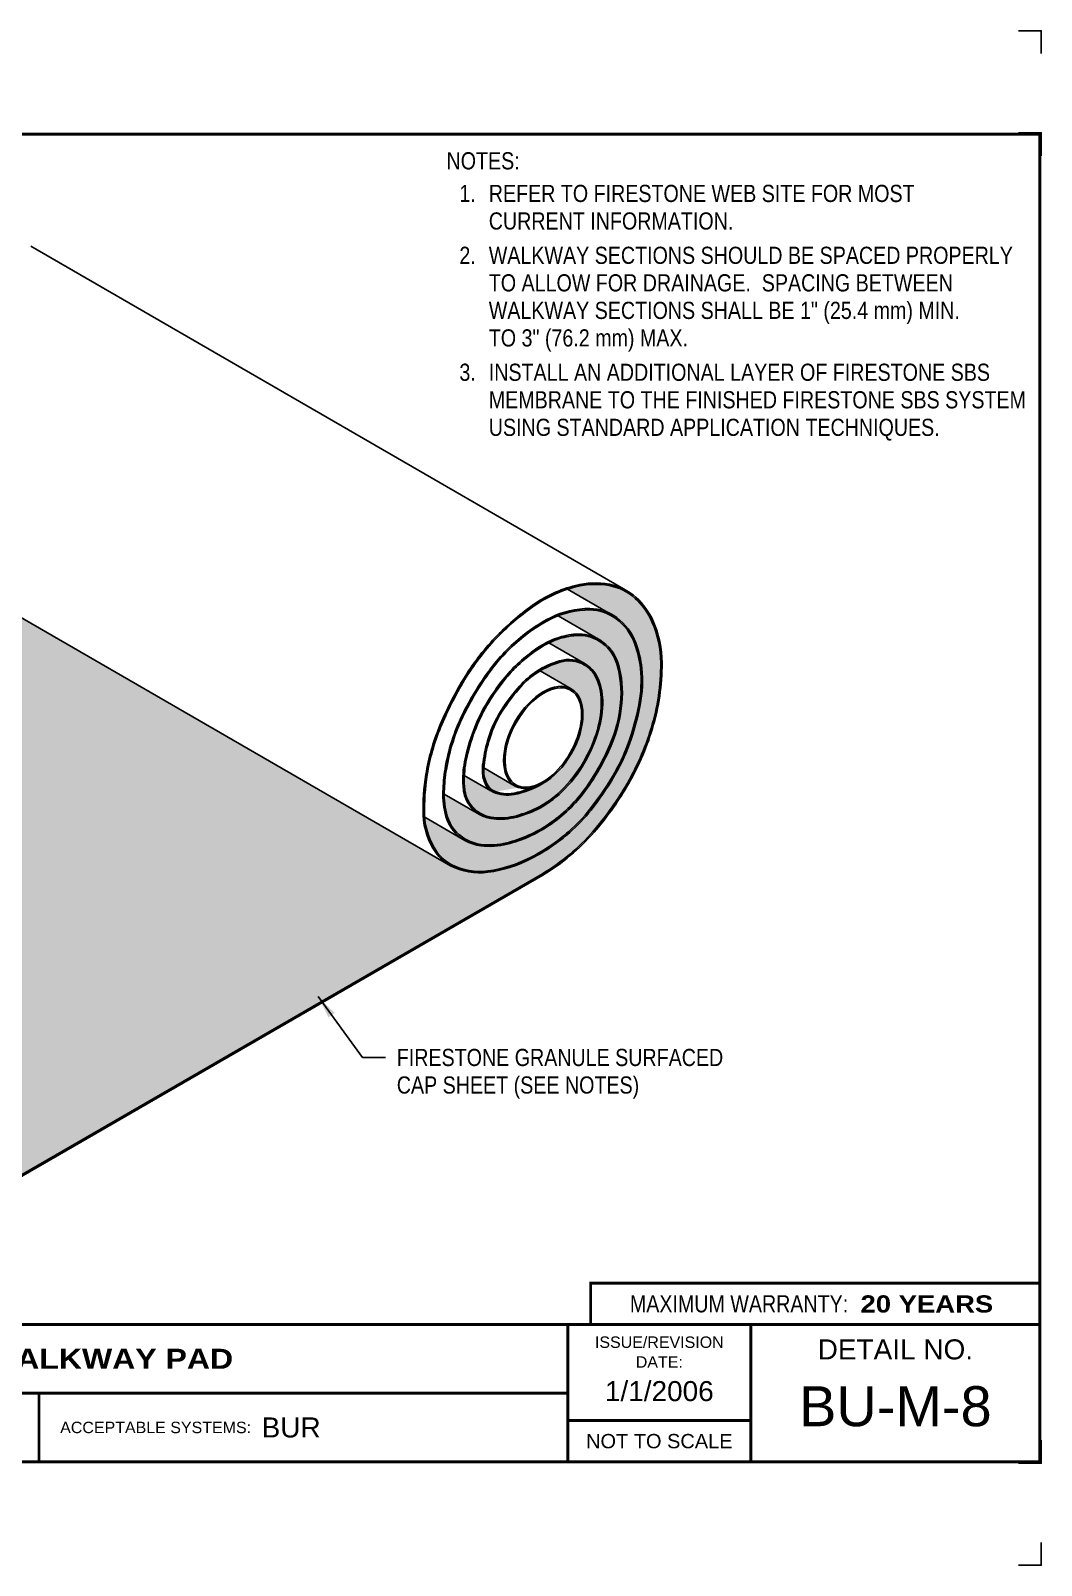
# Model space of a CAD drawing. Header units: inches. Extents: x -512 to -492, y -151 to -134.3.
# Drawn here: x -503.01 to -491.97, y -151.04 to -134.28 of the extents above; entities that cross this region are included whole.
import ezdxf
from ezdxf.enums import TextEntityAlignment as Align

# ---------------------------------------------------------------- set-up
doc = ezdxf.new("R2010")
doc.units = ezdxf.units.IN
doc.header["$MEASUREMENT"] = 0
doc.layers.get('0').update_dxf_attribs({"linetype": 'CONTINUOUS'})
doc.layers.get('DEFPOINTS').update_dxf_attribs({"linetype": 'CONTINUOUS'})
for name, color, linetype in [('FSBP-ANNO-LABEL', 7, 'CONTINUOUS'), ('FSBP-ANNO-NOTE', 7, 'CONTINUOUS'), ('FSBP-MEMBRANE', 7, 'CONTINUOUS'), ('FSBP-TTLB', 7, 'CONTINUOUS'), ('FSBP-TTLB-BORDER', 7, 'CONTINUOUS'), ('FSBP-TTLB-TEXT', 7, 'CONTINUOUS')]:
    doc.layers.add(name, color=color, linetype=linetype)
doc.styles.add('ARIAL', font='ARIAL.TTF')
doc.styles.add('ARIAL_BOLD', font='ariblk.TTF')
doc.styles.add('ARIAL_NAR', font='ARIALN.TTF')
doc.styles.add('FSBP_ARIAL_NAR', font='ARIALN.TTF')
doc.dimstyles.new('FSBP-LEADER', dxfattribs={"dimtxt": 0.1875, "dimasz": 0.25, "dimexe": 0.0625, "dimexo": 0.125, "dimgap": 0.125, "dimtad": 0, "dimtih": 1, "dimtoh": 1, "dimdec": 4, "dimzin": 0, "dimdsep": 46, "dimlunit": 4, "dimtxsty": 'ARIAL_NAR', "dimcen": 0.09375, "dimclrd": 256, "dimclre": 256, "dimclrt": 256, "dimadec": 0, "dimazin": 0, "dimtfac": 1, "dimtdec": 4, "dimtofl": 0, "dimtmove": 0, "dimatfit": 3, "dimfxl": 0, "dimtolj": 1, "dimtzin": 0, "dimlwd": -1, "dimlwe": -1, "dimarcsym": 0})

# ---------------------------------------------------------------- blocks, each defined once
blk = doc.blocks.new('TTLB-ASPHALT_1')
blk.add_line((16.84110496735593, 0), (20, 0))
at = {"layer": 'DEFPOINTS', "linetype": 'Continuous', "ltscale": 1.75}
for points in [[(20.01562500000003, 13.88083333333333), (20.01562500000003, 14.13083333333333), (19.76562500000003, 14.13083333333333)], [(20.01562500000003, -2.380833333333342), (20.01562500000003, -2.630833333333342), (19.76562500000003, -2.630833333333342)]]:
    blk.add_lwpolyline(points, dxfattribs=at)
at = {"layer": 'DEFPOINTS', "color": 1}
for points in [[(20.015625, 12.765625), (20.015625, 13.015625), (19.765625, 13.015625)], [(20.015625, -1.265625), (20.015625, -1.515625), (19.765625, -1.515625)]]:
    blk.add_lwpolyline(points, dxfattribs=at)
at = {"layer": 'FSBP-TTLB', "const_width": 0.03125}
blk.add_lwpolyline([(15.09028770518938, 0), (20, 0), (20, 0.4512598240669945), (15.09028770518938, 0.4512598240669945)], close=True, dxfattribs=at)
for points in [[(0, 0), (0, -1.5), (20, -1.5), (20, 0), (0, 0)], [(14.84028770518938, 0), (14.84028770518938, -1.5)], [(16.84110496735593, 0), (16.84110496735593, -1.5)], [(20, 0), (20, -1.5)], [(4.825208527206769, -0.75), (14.84028770518938, -0.75)], [(14.84028770518938, -1.048740175933006), (16.84110496735593, -1.048740175933006)]]:
    blk.add_lwpolyline(points, dxfattribs=at)
at = {"layer": 'FSBP-TTLB-BORDER', "const_width": 0.03125}
blk.add_lwpolyline([(20, 0), (20, 13), (0, 13), (0, 0)], dxfattribs=at)
at = {"layer": 'FSBP-TTLB-TEXT', "const_width": 0.03125}
blk.add_lwpolyline([(9.061522829276782, -0.75), (9.061522829276782, -1.5)], dxfattribs=at)
at = {"layer": 'FSBP-TTLB-TEXT', "style": 'ARIAL_NAR'}
blk.add_text('MAXIMUM WARRANTY:', height=0.1875, dxfattribs=at).set_placement((17.90516569312837, 0.2256299120335257), align=Align.MIDDLE_RIGHT)
at = {"layer": 'FSBP-TTLB-TEXT'}
for s, height, style, p in [('20 YEARS', 0.1875, 'ARIAL_BOLD', (18.03987100774941, 0.2240244307510579)), ('ACCEPTABLE SYSTEMS:', 0.125, 'ARIAL', (9.292812815915624, -1.125))]:
    blk.add_text(s, height=height, dxfattribs=dict(at, style=style)).set_placement(p, align=Align.MIDDLE_LEFT)
at = {"layer": 'FSBP-TTLB-TEXT', "style": 'ARIAL'}
for s, height, p in [('ISSUE/REVISION', 0.125, (15.84069633627263, -0.1938496373466023)), ('DETAIL NO.', 0.21875, (18.42055248367797, -0.2724398367368792)), ('DATE:', 0.125, (15.84069633627263, -0.409973105348854)), ('NOT TO SCALE', 0.15625, (15.84069633627263, -1.274370087966503))]:
    blk.add_text(s, height=height, dxfattribs=at).set_placement(p, align=Align.MIDDLE_CENTER)
at = {"layer": 'FSBP-TTLB-TEXT'}
for tag, height, style, p in [('DETAIL_DESCP_LINE_1', 0.21875, 'ARIAL_BOLD', (9.832748116198076, -0.375)), ('ISSUE_REV_DATE', 0.21875, 'ARIAL', (15.84069633627263, -0.7282559425942452)), ('DETAIL_NUMBER', 0.4375, 'ARIAL', (18.42055248367797, -0.8931630692489421))]:
    blk.add_attdef(tag, text='', height=height, dxfattribs=dict(at, style=style)).set_placement(p, align=Align.MIDDLE_CENTER)
at = {"layer": 'FSBP-TTLB-TEXT', "style": 'ARIAL'}
blk.add_attdef('ACCPT_SYSTEMS', text='', height=0.21875, dxfattribs=at).set_placement((11.49438170418193, -1.125), align=Align.MIDDLE_LEFT)

msp = doc.modelspace()

# ---------------------------------------------------------------- hatches: boundary and pattern name
at = {"layer": 'FSBP-MEMBRANE'}
h = msp.add_hatch(dxfattribs=at)
h.set_pattern_fill('ANSI36', color=9, scale=0.75, angle=90, style=0)
h.set_pattern_definition([(135, (-963.9320730736733, -208.4739125578733), (-0.1823009670246568, 0.04971844555217914), [0.234375, -0.046875, 0, -0.046875])])
h.paths.add_polyline_path([(-504.3397227784434, -139.9848734721657), (-510.084930642369, -143.3018707789535), (-503.5897401139858, -147.0518707789535), (-497.4203749112179, -143.4899861184064, 0.079447772117383), (-496.8650874401602, -143.0242721718244, 0.04448514872258303), (-496.5132085924175, -142.5369998245782, 0.06033464363137666), (-496.23156779103, -141.8994843168136, 0.07507870281120937), (-496.1269683818003, -141.1861492785727, 0.1027221235364892), (-496.2220279452044, -140.7379732067297, 0.105237977069952), (-496.406502137611, -140.4814415497284, 0.1412534536673652), (-496.6906975858076, -140.3416953881298, 0.1063292229874029), (-497.0528185515566, -140.3545584138059, 0.01699998091462924), (-497.1443977151225, -140.3810278448051), (-496.7030713327658, -140.6358277504593, -0.05481319800559206), (-496.6063126763686, -140.6916913867766, -0.1460162459944767), (-496.3985941580078, -140.9662415383454, -0.06381306360560414), (-496.3333000386355, -141.2447778036678, -0.07367260649518038), (-496.3510548656021, -141.6455575189828, -0.03877530348647401), (-496.4682770873333, -142.0709932905559, -0.04857251312367162), (-496.6415726675351, -142.4358305952035, -0.03163124008543527), (-496.8883228894924, -142.7936150878585, -0.04694149035584903), (-497.1216795254883, -143.0387394517861, -0.05874153562982033), (-497.5350371124593, -143.3208200210689, -0.08734399692871168), (-498.0148386114006, -143.4730499271697, -0.1551375040263595), (-498.422399734454, -143.4010584744427, -0.02046199349411809), (-498.4550943335987, -143.3821832502201)])
h.paths.add_polyline_path([(-497.1315163936847, -143.0274368593692, 0.04694149035581895), (-496.9000953791681, -142.7843457266022, 0.03163124008557956), (-496.6544204062799, -142.42812033059, 0.04857251312349548), (-496.4823709404583, -142.0659064570259, 0.0387753034867753), (-496.3657651279849, -141.6427078256858, 0.07367260649582247), (-496.3482046671091, -141.2463155361932, 0.06381306360483406), (-496.4126294238733, -140.9714878592796, 0.146016245993684), (-496.6151779486138, -140.7037711019749, 0.1560604719501354), (-496.9018370440195, -140.6076630386248, 0.09866011343700236), (-497.2484864808316, -140.6717513362021), (-496.8080642249412, -140.9260292441974, -0.009747224477529914), (-496.7931186244115, -140.9346580906868, -0.186633368681283), (-496.5923476466994, -141.1940534749165, -0.09695275277100626), (-496.5506794601737, -141.6251367878966, -0.07683142144021558), (-496.6690464454621, -142.0881141969968, -0.05756778954732556), (-496.9516654346211, -142.5832408494171, -0.08600452644215302), (-497.3429451127208, -142.9592716767282, -0.08651207967939532), (-497.8051190324747, -143.1664126855105, -0.09452994856917198), (-498.0910781408888, -143.1836632381687, -0.0955126226493977), (-498.265841038126, -143.1260016582191, -0.007228229846054335), (-498.2768145336121, -143.1196661076465), (-498.7059978014715, -142.8718770324161, 0.1381276478119873), (-498.573591415035, -143.248911916086, 0.1195387657583434), (-498.4154452613497, -143.3877864031988, 0.1551375040260084), (-498.0168253565568, -143.4581984822923, 0.08734399692874617), (-497.5419759101035, -143.3075397477841, 0.05874153562978322)], flags=17)
h.paths.add_polyline_path([(-497.3513304846161, -142.9468540235914, 0.0860045264423002), (-496.9637401277972, -142.5743687382836, 0.05756778954755352), (-496.6828259121002, -142.0822287173706, 0.07683142144053655), (-496.5655928528964, -141.6236865159379, 0.09695275277086957), (-496.6067071778484, -141.1983332455227, 0.1866338736649878), (-496.800862749376, -140.9474854481914, 0.1536200660800048), (-497.0503588441946, -140.8868964666239, 0.06928788504152242), (-497.2581109915416, -140.9300876708859, 0.02692176588701695), (-497.3479719106005, -140.9677801182094), (-496.9521322920814, -141.1963182285174, -0.0006739286105924729), (-496.951297888781, -141.1967999714876, -0.1520796440319661), (-496.8215720849777, -141.3377362020514, -0.1064145251896854), (-496.7609116827545, -141.5966632581345, -0.07668586156226596), (-496.8050231656039, -141.9214824231863, -0.05948393863314348), (-496.9583369638221, -142.2772617725136, -0.06884584182948845), (-497.2065763455018, -142.5950231888199, -0.07767331413359754), (-497.4787101655781, -142.7872984092639, -0.05938313345282195), (-497.7327508659542, -142.8775748761621, -0.09583353791736683), (-497.9828737898891, -142.8855147816157, -0.09265739732695699), (-498.1065944209211, -142.8411734585316), (-498.4926171843072, -142.6183031121772, 0.0697117844556813), (-498.4594556587948, -142.8587661107798, 0.1989161766704102), (-498.2585375307557, -143.1129184112463, 0.0955126226492593), (-498.0891617760726, -143.1688025478364, 0.0945299485686845), (-497.8088079484232, -143.1518901351012, 0.08651207967884812)], flags=16)
edge = h.paths.add_edge_path(flags=16)
edge.add_arc((-498.2308749841107, -141.5389830353014), 1.456209142121591, 314.1258569336636, 329.8793038763693)
edge.add_arc((-498.3716641240306, -141.4573024671898), 1.618976759068109, 329.8793038762081, 343.4959734011095)
edge.add_arc((-497.8356679724637, -141.6161127349236), 1.059948516818879, 343.4959734010904, 361.0367478843903)
edge.add_arc((-497.392651682936, -141.6080956289782), 0.6168596918924846, 1.036747884409041, 25.33372249941471)
edge.add_arc((-497.1127582196129, -141.4755889930978), 0.3071850895058739, 25.33372249926552, 59.92277348355457)
edge.add_arc((-497.1304219830367, -141.5060885176468), 0.3424303662958396, 59.9227734837377, 106.4901295453531)
edge.add_arc((-496.960208260472, -142.0810841439522), 0.9420908382461841, 106.4901295453368, 121.0077590836087)
edge.add_line((-497.4455302646392, -141.2736203987732), (-497.1039298956359, -141.4708434637726))
edge.add_ellipse((-497.4101161134838, -142.0011735496624), major_axis=(-0.3061862178478974, -0.5303300858898988), ratio=0.577350269189607, start_angle=44.529957248909, end_angle=180.0000000000037, ccw=False)
edge.add_arc((-497.9366332044339, -141.6109196402268), 1.03424854697839, 281.5993411627606, 300.3743180808917, ccw=False)
edge.add_arc((-497.8021473316952, -142.2671740174736), 0.3643559207988551, 244.8923480411868, 281.6326048143053, ccw=False)
edge.add_arc((-497.8822926963362, -142.438206584986), 0.1754765449439922, 235.10765195893708, 244.8923480411934, ccw=False)
edge.add_line((-497.9826716560758, -142.5821374095758), (-498.2732383358378, -142.4143786587977))
edge.add_arc((-496.9904901321387, -142.490446943434), 1.285001687944795, 176.6062758997644, 177.2872130313785)
edge.add_arc((-497.4906057445702, -142.4667502273011), 0.7843249857175036, 177.2872130310208, 188.7376480320848)
edge.add_arc((-497.9344346666298, -142.5349640868581), 0.3352846281856401, 188.7376480320601, 220.9568142475552)
edge.add_arc((-497.92060986115, -142.5229646016929), 0.3535907170847919, 220.9568200591585, 239.694857174542)
edge.add_arc((-497.9261234044402, -142.5323979563128), 0.3426642657397028, 239.6948571751996, 260.8699078073792)
edge.add_arc((-497.8783348532322, -142.2350441788257), 0.6438336775537278, 260.8699078073691, 282.7664670706701)
edge.add_arc((-497.9844496682341, -141.7667095263931), 1.124039571553396, 282.7664670706237, 296.3601150699457)
edge.add_arc((-497.9577682779992, -141.8205529183201), 1.063947912905424, 296.3601150699988, 314.1258569336126)
edge = h.paths.add_edge_path(flags=0)
edge.add_line((-497.7163023313315, -142.5315036355522), (-498.0596587205327, -142.3332667318192))
edge.add_arc((-497.4783230214958, -142.3567700155642), 0.5818106215269336, 177.6848042193707, 183.9040735916826)
edge.add_arc((-497.7792230729361, -142.377304815923), 0.2802106895267211, 183.9040735917464, 210.5779873187294)
edge.add_arc((-497.882292696336, -142.4382065849857), 0.1604928013780026, 210.5779873187741, 244.8923480411513)
edge.add_arc((-497.8021473316953, -142.2671740174736), 0.3493721772324666, 244.8923480411782, 281.6326048141859)
edge.add_arc((-497.9387069061477, -141.603824327459), 1.026632340402538, 281.6326048141899, 291.9604367571371)
edge.add_ellipse((-497.4101161134838, -142.0011735496624), major_axis=(-0.3061862178478974, -0.5303300858898988), ratio=0.577350269189607, start_angle=2.5011104298755527e-12, end_angle=25.482830390688378, ccw=False)
h = msp.add_hatch(dxfattribs=at)
h.set_pattern_fill('ANSI36', color=9, scale=0.75, style=0)
h.set_pattern_definition([(45, (-963.9320730736733, -208.4739125578733), (0.04971844555217913, 0.1823009670246568), [0.234375, -0.046875, 0, -0.046875])])
h.paths.add_polyline_path([(-504.3397227784433, -139.9848734721657), (-510.084930642369, -143.3018707789535), (-503.5897401139858, -147.0518707789536), (-497.420374911218, -143.4899861184064, 0.07944777211740058), (-496.86508744016, -143.0242721718244, 0.04448514872273055), (-496.513208592416, -142.5369998245768, 0.0603346436321296), (-496.2315677910269, -141.8994843168034, 0.07507870281010517), (-496.1269683818003, -141.1861492785727, 0.1027221235365419), (-496.2220279452045, -140.7379732067295, 0.1052379770698587), (-496.406502137611, -140.4814415497284, 0.1412534536673652), (-496.6906975858076, -140.3416953881298, 0.1063292229874029), (-497.0528185515566, -140.3545584138059, 0.01699998091462924), (-497.1443977151225, -140.3810278448051), (-496.7030713327658, -140.6358277504593, -0.05481319800559206), (-496.6063126763686, -140.6916913867766, -0.1460162459944767), (-496.3985941580078, -140.9662415383454, -0.06381306360560414), (-496.3333000386355, -141.2447778036678, -0.07367260649518038), (-496.3510548656021, -141.6455575189828, -0.03877530348647401), (-496.4682770873333, -142.0709932905559, -0.04857251312367162), (-496.6415726675351, -142.4358305952035, -0.03163124008543527), (-496.8883228894924, -142.7936150878585, -0.04694149035584903), (-497.1216795254883, -143.0387394517861, -0.05874153562982033), (-497.5350371124593, -143.3208200210689, -0.08734399692871168), (-498.0148386114006, -143.4730499271697, -0.1551375040263595), (-498.422399734454, -143.4010584744427, -0.02046199349411809), (-498.4550943335987, -143.3821832502201)])
h.paths.add_polyline_path([(-497.1315163936849, -143.0274368593698, 0.04694149035539779), (-496.9000953791703, -142.7843457266051, 0.03163124008587228), (-496.6544204062797, -142.4281203305897, 0.04857251312335786), (-496.4823709404586, -142.0659064570266, 0.03877530348682786), (-496.365765127985, -141.6427078256859, 0.07367260649558889), (-496.3482046671091, -141.2463155361946, 0.06381306360499547), (-496.4126294238732, -140.9714878592802, 0.1460162459936265), (-496.6151779486133, -140.7037711019754, 0.1560604719505692), (-496.9018370440196, -140.6076630386248, 0.09866011343697048), (-497.2484864808316, -140.6717513362021), (-496.8080642249412, -140.9260292441974, -0.009747224477529914), (-496.7931186244115, -140.9346580906868, -0.186633368681283), (-496.5923476466994, -141.1940534749165, -0.09695275277100626), (-496.5506794601737, -141.6251367878966, -0.07683142144021558), (-496.6690464454621, -142.0881141969968, -0.05756778954732556), (-496.9516654346211, -142.5832408494171, -0.08600452644215302), (-497.3429451127208, -142.9592716767282, -0.08651207967939532), (-497.8051190324747, -143.1664126855105, -0.09452994856917198), (-498.0910781408888, -143.1836632381687, -0.0955126226493977), (-498.265841038126, -143.1260016582191, -0.007228229846054335), (-498.2768145336121, -143.1196661076465), (-498.7059978014715, -142.8718770324161, 0.1381276478119873), (-498.573591415035, -143.248911916086, 0.1195387657583434), (-498.4154452613497, -143.3877864031988, 0.1551375040260084), (-498.0168253565568, -143.4581984822923, 0.08734399692874617), (-497.5419759101035, -143.3075397477841, 0.05874153562971891)], flags=17)
edge = h.paths.add_edge_path(flags=16)
edge.add_arc((-497.3926516829359, -141.6080956289784), 0.6168596918924846, 1.036747884456647, 25.33372249943115)
edge.add_arc((-497.1127582196127, -141.4755889930985), 0.3071850895058739, 25.3337224994008, 59.92277348370453)
edge.add_arc((-497.1304219830373, -141.506088517647), 0.3424303662958397, 59.92277348371646, 106.4901295454126)
edge.add_arc((-496.960208260472, -142.0810841439522), 0.9420908382461842, 106.4901295453945, 121.0077590836087)
edge.add_line((-497.4455302646392, -141.2736203987732), (-497.1039298956359, -141.4708434637726))
edge.add_ellipse((-497.4101161134838, -142.0011735496624), major_axis=(-0.3061862178478974, -0.5303300858898988), ratio=0.577350269189607, start_angle=44.529957248909, end_angle=180.0000000000037, ccw=False)
edge.add_arc((-497.9366332044339, -141.6109196402268), 1.03424854697839, 281.5993411627606, 300.3743180808917, ccw=False)
edge.add_arc((-497.8021473316952, -142.2671740174736), 0.3643559207988551, 244.8923480411868, 281.6326048143053, ccw=False)
edge.add_arc((-497.8822926963362, -142.438206584986), 0.1754765449439922, 235.10765195893708, 244.8923480411934, ccw=False)
edge.add_line((-497.9826716560758, -142.5821374095758), (-498.2732383358378, -142.4143786587977))
edge.add_arc((-496.9904901321387, -142.490446943434), 1.285001687944795, 176.6062758997644, 177.2872130313785)
edge.add_arc((-497.4906057445702, -142.4667502273011), 0.7843249857175036, 177.2872130310208, 188.7376480320848)
edge.add_arc((-497.9344346666298, -142.5349640868581), 0.3352846281856401, 188.7376480320601, 220.9568142475552)
edge.add_arc((-497.92060986115, -142.5229646016929), 0.3535907170847919, 220.9568200591585, 239.694857174542)
edge.add_arc((-497.9261234044402, -142.5323979563128), 0.3426642657397028, 239.6948571751996, 260.8699078073792)
edge.add_arc((-497.8783348532322, -142.2350441788257), 0.6438336775537278, 260.8699078073691, 282.7664670706701)
edge.add_arc((-497.9844496682341, -141.7667095263931), 1.124039571553396, 282.7664670706237, 296.3601150699457)
edge.add_arc((-497.957768277999, -141.82055291832), 1.063947912905424, 296.3601150699888, 314.1258569335282)
edge.add_arc((-498.2308749841102, -141.5389830353011), 1.456209142121591, 314.1258569335873, 329.8793038762745)
edge.add_arc((-498.3716641240312, -141.4573024671912), 1.618976759068109, 329.8793038761923, 343.495973401216)
edge.add_arc((-497.8356679724637, -141.6161127349231), 1.059948516818879, 343.4959734011449, 361.036747884381)
h.paths.add_polyline_path([(-496.5655928528965, -141.6236865159386, 0.0969527527709737), (-496.6067071778484, -141.1983332455229, 0.1866333686809346), (-496.8008620145856, -140.9474858917409, 0.1536205796200707), (-497.0503588441972, -140.886896466624, 0.06928788504055998), (-497.2581109915413, -140.9300876708857, 0.02692176588715274), (-497.3479719106006, -140.9677801182094), (-496.9521322920814, -141.1963182285173, -0.0006739286399269162), (-496.9512978887448, -141.1967999715087, -0.1520796439990294), (-496.8215720849775, -141.3377362020519, -0.1064145251896015), (-496.7609116827545, -141.5966632581348, -0.07668586156219927), (-496.8050231656039, -141.9214824231863, -0.05948393863316947), (-496.9583369638224, -142.2772617725137, -0.06884584182922474), (-497.2065763455009, -142.595023188819, -0.07767331413336684), (-497.4787101655762, -142.7872984092627, -0.05938313345300727), (-497.7327508659528, -142.8775748761618, -0.09583353791788059), (-497.9828737898891, -142.8855147816157, -0.09265739732533519), (-498.106594420919, -142.8411734585328), (-498.4926171843072, -142.6183031121772, 0.0697117844556813), (-498.4594556587948, -142.8587661107798, 0.1989161766704102), (-498.2585375307557, -143.1129184112463, 0.0955126226492593), (-498.0891617760726, -143.1688025478364, 0.0945299485686845), (-497.8088079484232, -143.1518901351012, 0.08651207967884812), (-497.3513304846161, -142.9468540235914, 0.0860045264423002), (-496.9637401277972, -142.5743687382836, 0.05756778954755352), (-496.6828259121002, -142.0822287173706, 0.07683142144042332)], flags=16)
edge = h.paths.add_edge_path(flags=0)
edge.add_ellipse((-497.4101161134838, -142.0011735496624), major_axis=(-0.3061862178478974, -0.5303300858898988), ratio=0.577350269189607, start_angle=2.5011104298755527e-12, end_angle=25.482830390688378, ccw=False)
edge.add_line((-497.7163023313303, -142.5315036355529), (-498.0596587205327, -142.3332667318192))
edge.add_arc((-497.4783230214958, -142.3567700155642), 0.5818106215269336, 177.6848042193707, 183.9040735916826)
edge.add_arc((-497.7792230729361, -142.377304815923), 0.2802106895267211, 183.9040735917464, 210.5779873187294)
edge.add_arc((-497.882292696336, -142.4382065849857), 0.1604928013780026, 210.5779873187741, 244.8923480411513)
edge.add_arc((-497.8021473316953, -142.2671740174736), 0.3493721772324666, 244.8923480411782, 281.6326048141859)
edge.add_arc((-497.9387069061477, -141.603824327459), 1.026632340402538, 281.6326048141899, 291.9604367571371)
h = msp.add_hatch(color=256, dxfattribs=at)
edge = h.paths.add_edge_path()
edge.add_line((-503.5897401139858, -147.0691912870292), (-497.4136841120217, -143.503443691765))
edge.add_arc((-498.5989532062283, -141.5208232977786), 2.309901827423018, 300.8722303098962, 319.0711797019991)
edge.add_arc((-499.422127921357, -140.8070419181449), 3.399443230738694, 319.0711797019971, 329.2597075470838)
edge.add_arc((-499.0043535993726, -141.0554956941675), 2.913372594997941, 329.2597075470842, 343.0706470256987)
edge.add_arc((-498.5411699189341, -141.1964808922693), 2.429207387751148, 343.0706470256985, 360.2451966985885)
edge.add_arc((-497.2537374178279, -141.1909713045002), 1.141763097514889, 0.2451966985891159, 23.70508920251372)
edge.add_arc((-496.9169242900014, -141.043084995168), 0.7739133407333759, 23.705089202511, 47.73540524163163)
edge.add_arc((-496.790997246373, -140.9045210666118), 0.5866766386317409, 47.73540524163286, 79.89554634974247)
edge.add_arc((-496.8418566051201, -141.1899153833292), 0.8765672910969674, 79.89554634973905, 104.1731898707584)
edge.add_arc((-496.7094638530647, -141.714157835637), 1.417268677814715, 104.1731898707577, 125.5369060427422)
edge.add_arc((-495.8859861149913, -142.8670595015444), 2.834060065547782, 125.5369060427418, 136.4330463722752)
edge.add_arc((-496.0457588300509, -142.7150856244986), 2.61355296865095, 136.4330463722756, 148.895072035479)
edge.add_arc((-494.9890895310841, -143.352633259787), 3.847658715595221, 148.8950720354783, 157.6107656852688)
edge.add_arc((-496.3755891370409, -142.7814641138379), 2.348120336425616, 157.6107656852701, 170.7604970588989)
edge.add_arc((-496.4110801111771, -142.7756907161615), 2.312162842549327, 170.760497058898, 181.8230179650513)
edge.add_arc((-497.9704113460653, -142.8253217456358), 0.7520419692882874, 181.8230179650526, 215.0788924615483)
edge.add_arc((-498.2082303776162, -142.9923329074651), 0.4614380809051942, 215.0788924615469, 242.3457739054513)
edge.add_arc((-498.1053989873419, -142.7960871937294), 0.6829932094520115, 242.3457739054496, 277.6194794588687)
edge.add_arc((-498.2073331994683, -142.0341020301863), 1.451766240366623, 277.6194794588667, 297.5865757544851)
edge.add_arc((-498.5247316691107, -141.4266281372696), 2.137161249909821, 297.5865757544889, 311.0336915262366)
edge.add_arc((-498.3076027529225, -141.6761099431218), 1.806425497841309, 311.0336915262329, 321.7839971743606)
edge.add_arc((-499.589896434157, -140.666464260995), 3.438498256137072, 321.783997174362, 329.0309271129498)
edge.add_arc((-498.4282917499178, -141.3635736643866), 2.083770621981965, 329.0309271129504, 340.1541849590015)
edge.add_arc((-499.1484976580817, -141.1036328567773), 2.849450564003949, 340.1541849590009, 349.0363801671745)
edge.add_arc((-497.6947983280266, -141.3852455927033), 1.368725243345736, 349.0363801671746, 365.8904491689163)
edge.add_arc((-497.4527231444341, -141.3602703385406), 1.125365103158708, 5.890449168915848, 20.49552306506645)
edge.add_arc((-496.9624990378248, -141.1770267136697), 0.6020125444024875, 20.49552306506363, 53.7251493932977)
edge.add_arc((-496.9087174801497, -141.1037445987446), 0.5111130157246353, 53.72514939330094, 89.20538333205226)
edge.add_arc((-496.9143458269301, -141.5095501318703), 0.9169575783380772, 89.20538333205565, 117.0579719327927)
edge.add_arc((-496.5073721016679, -142.3062871257987), 1.811618100853672, 117.0579719327943, 128.412780554814)
edge.add_arc((-496.3940816531839, -142.4491586184624), 1.99395567003144, 128.4127805548117, 143.7885633696916)
edge.add_arc((-495.4066257233641, -143.1721698362396), 3.217807962739959, 143.7885633696922, 153.8058668903603)
edge.add_arc((-496.4019786899011, -142.6825220495752), 2.108536813300276, 153.8058668903614, 170.8555985836092)
edge.add_arc((-496.589053338264, -142.6524088341594), 1.919054017767853, 170.855598583608, 178.2062439160235)
edge.add_arc((-497.6178801767809, -142.6201888769171), 0.8897227837632609, 178.2062439160223, 195.8274399059343)
edge.add_arc((-498.0522139885729, -142.7433176533666), 0.4382733894168236, 195.8274399059343, 240.8282797028379)
edge.add_arc((-498.0289098459422, -142.701571429514), 0.4860837467644143, 240.8282797028385, 262.6519577113567)
edge.add_arc((-497.9933128375903, -142.4255299818003), 0.7644109424522962, 262.6519577113553, 284.2524386835433)
edge.add_arc((-498.1681418657643, -141.7372618265277), 1.474536454354669, 284.2524386835458, 304.0303035249489)
edge.add_arc((-498.2322755246194, -141.6422881580519), 1.589136296858444, 304.0303035249452, 323.6927048412733)
edge.add_arc((-498.9534197159115, -141.112413707618), 2.484019461219539, 323.6927048412756, 336.8717245478343)
edge.add_arc((-498.1074417222167, -141.4737474498434), 1.564105965782861, 336.8717245478344, 354.4456634961913)
edge.add_arc((-497.6726457756128, -141.5160297379933), 1.127258959298526, 354.4456634961892, 376.5963664720465)
edge.add_arc((-497.0280966912055, -141.3239258177762), 0.4546911646687828, 16.59636647204618, 58.88308572223882)
edge.add_arc((-497.0218858735795, -141.3136368963735), 0.4426730051085883, 58.88308572224362, 93.81723058106155)
edge.add_arc((-496.9991434057409, -141.6544910569825), 0.7842850345335562, 93.81723058104967, 109.6715053913643)
edge.add_arc((-496.9532767969448, -141.7827925454417), 0.9205385399684871, 109.6715053913698, 122.6408633672318)
edge.add_arc((-496.5531294499453, -142.4075034504941), 1.662415628307383, 122.6408633672322, 132.4179964854939)
edge.add_arc((-496.6193505991172, -142.3350277686786), 1.56424249016727, 132.4179964854972, 140.5464835092441)
edge.add_arc((-495.9510758979849, -142.8850009466542), 2.429725923091373, 140.5464835092391, 147.4254934356626)
edge.add_arc((-496.4427832401839, -142.5708491578114), 1.846230030384745, 147.4254934356638, 157.0547820312411)
edge.add_arc((-496.0901144901894, -142.7201503703188), 2.229200132714973, 157.054782031242, 165.6880169390757)
edge.add_arc((-496.990490132143, -142.4904469434467), 1.299985431507484, 165.6880169390745, 177.287213030453)
edge.add_arc((-497.4906057445734, -142.4667502273008), 0.7993087292806943, 177.287213030454, 188.7376480322084)
edge.add_arc((-497.93443466663, -142.5349640868582), 0.350268371751861, 188.7376480322048, 220.9569265080979)
edge.add_arc((-497.9206098611515, -142.5229646016912), 0.3685744606511779, 220.9569265081131, 239.69485717385)
edge.add_arc((-497.9261234044382, -142.5323979563126), 0.3576480093065036, 239.694857173845, 260.8699078077274)
edge.add_arc((-497.8783348532321, -142.2350441788253), 0.6588174211204262, 260.869907807727, 282.7664670706903)
edge.add_arc((-497.9844496682353, -141.7667095263916), 1.139023315121564, 282.7664670706865, 296.3601150697309)
edge.add_arc((-497.9577682779994, -141.8205529183189), 1.078931656472754, 296.360115069733, 314.1258569336298)
edge.add_arc((-498.2308749841098, -141.5389830352997), 1.471192885688636, 314.1258569336328, 329.879303876319)
edge.add_arc((-498.3716641240345, -141.4573024671905), 1.63396050263797, 329.8793038763161, 343.4959734013075)
edge.add_arc((-497.8356679724622, -141.6161127349242), 1.074932260383664, 343.4959734013079, 361.0367478844316)
edge.add_arc((-497.3926516829373, -141.6080956289784), 0.6318434354600734, 1.036747884431665, 25.33372249930871)
edge.add_arc((-497.1127582196129, -141.4755889930988), 0.3221688330726256, 25.33372249929886, 59.92277348367497)
edge.add_arc((-497.1304219830373, -141.506088517647), 0.3574141098622157, 59.92277348368787, 106.4901295454108)
edge.add_arc((-496.9602082604716, -142.0810841439525), 0.9570745818129717, 106.4901295454116, 122.8423067136564)
edge.add_arc((-496.9799998304729, -142.050423382603), 0.9205809038721571, 122.842306713656, 138.4671073531849)
edge.add_arc((-495.9491849264652, -142.9634668883725), 2.297616782036649, 138.4671073531874, 145.6594947521653)
edge.add_arc((-496.8117911003038, -142.3741428324564), 1.252919575174365, 145.6594947521624, 162.93994317347)
edge.add_arc((-496.3254641685453, -142.5233854864801), 1.761630941603006, 162.9399431734707, 171.7763404626261)
edge.add_arc((-497.4783230214913, -142.3567700155638), 0.59679436509769, 171.776340462625, 183.904073591676)
edge.add_arc((-497.7792230729368, -142.3773048159233), 0.2951944330922461, 183.9040735916797, 210.5779873188247)
edge.add_arc((-497.8822926963362, -142.438206584986), 0.1754765449440278, 210.5779873188122, 244.8923480411767)
edge.add_arc((-497.8021473316953, -142.2671740174736), 0.3643559207988433, 244.8923480411959, 281.6326048141962)
edge.add_arc((-497.9366332044338, -141.6109196402268), 1.034248546978392, 281.5993411627155, 300.3743180814101)
edge.add_arc((-497.6359714708139, -142.1237150589881), 0.4398104961424102, 280.63800061376764, 300.36135499926803, ccw=False)
edge.add_arc((-497.9387077239273, -141.6038216182476), 1.026635158861812, 281.6326190293873, 291.9604225419331, ccw=False)
edge.add_arc((-497.8021473316952, -142.2671740174736), 0.3493721772324591, 244.89234804118848, 281.6326048141863, ccw=False)
edge.add_arc((-497.882292696336, -142.4382065849857), 0.1604928013779833, 210.5779873188749, 244.8923480411696, ccw=False)
edge.add_arc((-497.779223072936, -142.377304815923), 0.2802106895267256, 183.9040735917166, 210.5779873187913, ccw=False)
edge.add_arc((-497.4783230214957, -142.3567700155637), 0.5818106215269345, 171.7763404625699, 183.9040735917119, ccw=False)
edge.add_arc((-496.3254641685523, -142.5233854864784), 1.746647198029441, 162.9399431734551, 171.7763404626454, ccw=False)
edge.add_arc((-496.8117911003042, -142.3741428324562), 1.237935831607594, 145.6594947521583, 162.939943173473, ccw=False)
edge.add_arc((-495.9491849264594, -142.9634668883772), 2.282633038477789, 138.4671073531944, 145.6594947521483, ccw=False)
edge.add_arc((-496.9799998304725, -142.0504233826034), 0.9055971603063532, 122.84230671366271, 138.4671073531833, ccw=False)
edge.add_arc((-496.9602082604718, -142.0810841439522), 0.9420908382462052, 106.49012954540851, 122.8423067136593, ccw=False)
edge.add_arc((-497.1304219830373, -141.506088517647), 0.3424303662958568, 59.922773483683386, 106.49012954541189, ccw=False)
edge.add_arc((-497.1127582196126, -141.4755889930985), 0.3071850895058519, 25.33372249928692, 59.922773483700496, ccw=False)
edge.add_arc((-497.3926516829361, -141.6080956289781), 0.616859691892541, 1.0367478844128755, 25.333722499339274, ccw=False)
edge.add_arc((-497.8356679724638, -141.6161127349239), 1.059948516818909, -16.50402659868422, 1.0367478844132734, ccw=False)
edge.add_arc((-498.3716641240313, -141.4573024671921), 1.618976759068091, 329.87930387630905, 343.4959734013293, ccw=False)
edge.add_arc((-498.2308749841092, -141.5389830353001), 1.456209142121591, 314.1258569336248, 329.87930387631906, ccw=False)
edge.add_arc((-497.9577682779988, -141.8205529183197), 1.063947912905426, 296.3601150697252, 314.12585693363803, ccw=False)
edge.add_arc((-497.9844496682348, -141.7667095263933), 1.124039571553421, 282.76646707067994, 296.36011506974745, ccw=False)
edge.add_arc((-497.8783348532321, -142.2350441788257), 0.6438336775537151, 260.8699078077227, 282.7664670706965, ccw=False)
edge.add_arc((-497.9261234044382, -142.5323979563131), 0.3426642657397239, 239.69485717381428, 260.8699078077265, ccw=False)
edge.add_arc((-497.9206098611514, -142.5229646016913), 0.353590717084785, 220.9569265081031, 239.69485717383708, ccw=False)
edge.add_arc((-497.9344346666299, -142.534964086858), 0.3352846281856343, 188.737648032235, 220.9569265081161, ccw=False)
edge.add_arc((-497.4906057445702, -142.4667502273008), 0.7843249857174827, 177.287213030468, 188.737648032175, ccw=False)
edge.add_arc((-496.9904901321393, -142.4904469434471), 1.285001687944918, 165.6880169390966, 177.2872130304438, ccw=False)
edge.add_arc((-496.0901144901839, -142.7201503703213), 2.214216389154683, 157.0547820312385, 165.688016939048, ccw=False)
edge.add_arc((-496.4427832401844, -142.570849157811), 1.83124628681769, 147.4254934356633, 157.0547820312439, ccw=False)
edge.add_arc((-495.9510758979927, -142.8850009466481), 2.414742179515112, 140.5464835092335, 147.4254934356859, ccw=False)
edge.add_arc((-496.619350599117, -142.335027768679), 1.549258746601419, 132.4179964854953, 140.5464835092375, ccw=False)
edge.add_arc((-496.5531294499435, -142.4075034504966), 1.647431884744042, 122.6408633672367, 132.417996485482, ccw=False)
edge.add_arc((-496.9532767969441, -141.782792545443), 0.9055547964036699, 109.67150539138439, 122.64086336722329, ccw=False)
edge.add_arc((-496.9991434057407, -141.6544910569836), 0.7693012909683443, 93.81723058106661, 109.67150539135591, ccw=False)
edge.add_arc((-497.0218858735796, -141.3136368963734), 0.4276892615421295, 58.883085722225815, 93.81723058105757, ccw=False)
edge.add_arc((-497.0280966912055, -141.3239258177763), 0.4397074211024686, 16.596366472057298, 58.88308572224099, ccw=False)
edge.add_arc((-497.6726457756124, -141.5160297379933), 1.112275215731767, -5.554336503813886, 16.596366472051216, ccw=False)
edge.add_arc((-498.1074417222159, -141.4737474498436), 1.54912222221569, 336.87172454783075, 354.44566349619697, ccw=False)
edge.add_arc((-498.953419715913, -141.1124137076171), 2.46903571765491, 323.69270484127924, 336.8717245478285, ccw=False)
edge.add_arc((-498.2322755246187, -141.6422881580528), 1.574152553290981, 304.03030352493965, 323.6927048412829, ccw=False)
edge.add_arc((-498.1681418657645, -141.7372618265269), 1.459552710789076, 284.25243868354687, 304.03030352493954, ccw=False)
edge.add_arc((-497.9933128375904, -142.4255299818004), 0.7494271988858668, 262.651957711357, 284.2524386835483, ccw=False)
edge.add_arc((-498.0289098459419, -142.7015714295132), 0.4711000031988933, 240.8282797028561, 262.6519577113321, ccw=False)
edge.add_arc((-498.0522139885729, -142.7433176533666), 0.4232896458504458, 195.8274399059379, 240.82827970283859, ccw=False)
edge.add_arc((-497.6178801767805, -142.6201888769169), 0.8747390401972424, 178.2062439160364, 195.8274399059408, ccw=False)
edge.add_arc((-496.5890533382518, -142.6524088341606), 1.904070274213699, 170.8555985836322, 178.2062439160017, ccw=False)
edge.add_arc((-496.4019786898999, -142.6825220495756), 2.093553069735177, 153.8058668903665, 170.8555985836035, ccw=False)
edge.add_arc((-495.4066257233663, -143.1721698362383), 3.202824219171076, 143.7885633696886, 153.805866890365, ccw=False)
edge.add_arc((-496.3940816531855, -142.4491586184609), 1.978971926462917, 128.4127805548031, 143.7885633696995, ccw=False)
edge.add_arc((-496.5073721016691, -142.3062871257968), 1.796634357285085, 117.0579719327884, 128.4127805548225, ccw=False)
edge.add_arc((-496.9143458269301, -141.5095501318706), 0.9019738347720164, 89.20538333205161, 117.0579719327803, ccw=False)
edge.add_arc((-496.9087174801498, -141.103744598745), 0.496129272158595, 53.725149393306424, 89.2053833320316, ccw=False)
edge.add_arc((-496.9624990378248, -141.1770267136698), 0.5870288008361986, 20.495523065069904, 53.725149393298125, ccw=False)
edge.add_arc((-497.4527231444343, -141.3602703385406), 1.110381359592546, 5.890449168914472, 20.4955230650599, ccw=False)
edge.add_arc((-497.6947983280261, -141.3852455927034), 1.353741499778855, -10.963619832824293, 5.8904491689244765, ccw=False)
edge.add_arc((-499.1484976580767, -141.1036328567787), 2.834466820432405, 340.1541849589947, 349.0363801671842, ccw=False)
edge.add_arc((-498.4282917499137, -141.3635736643883), 2.068786878411246, 329.03092711293266, 340.1541849590087, ccw=False)
edge.add_arc((-499.5898964341498, -140.6664642610004), 3.423514512561746, 321.78399717435724, 329.03092711296387, ccw=False)
edge.add_arc((-498.307602752921, -141.6761099431232), 1.791441754272883, 311.0336915262283, 321.7839971743679, ccw=False)
edge.add_arc((-498.5247316691116, -141.4266281372682), 2.12217750634518, 297.5865757544925, 311.03369152622895, ccw=False)
edge.add_arc((-498.2073331994683, -142.0341020301861), 1.436782496800469, 277.6194794588659, 297.5865757544833, ccw=False)
edge.add_arc((-498.105398987342, -142.7960871937298), 0.6680094658853011, 242.3457739054486, 277.619479458883, ccw=False)
edge.add_arc((-498.208230377616, -142.992332907465), 0.4464543373390792, 215.0788924615443, 242.34577390543149, ccw=False)
edge.add_arc((-497.9704113460657, -142.825321745636), 0.7370582257214852, 181.8230179650361, 215.078892461553, ccw=False)
edge.add_arc((-496.4110801111772, -142.7756907161612), 2.297179098982829, 170.7604970589067, 181.8230179650607, ccw=False)
edge.add_arc((-496.3755891370432, -142.7814641138375), 2.333136592856983, 157.6107656852583, 170.7604970588995, ccw=False)
edge.add_arc((-494.9890895310808, -143.3526332597882), 3.832674972032319, 148.8950720354874, 157.6107656852703, ccw=False)
edge.add_arc((-496.0457588300488, -142.7150856245005), 2.598569225087447, 136.4330463722754, 148.8950720354661, ccw=False)
edge.add_arc((-495.8859861149929, -142.8670595015423), 2.819076321978736, 125.5369060427391, 136.4330463722827, ccw=False)
edge.add_arc((-496.7094638530644, -141.7141578356375), 1.402284934248893, 104.17318987076021, 125.53690604273629, ccw=False)
edge.add_arc((-496.84185660512, -141.1899153833283), 0.8615835475297587, 79.89554634973359, 104.17318987077371, ccw=False)
edge.add_arc((-496.790997246373, -140.9045210666119), 0.5716928950654485, 47.735405241638716, 79.89554634974542, ccw=False)
edge.add_arc((-496.9169242900008, -141.0430849951677), 0.7589295971664509, 23.70508920250859, 47.73540524164582, ccw=False)
edge.add_arc((-497.2537374178269, -141.1909713044999), 1.126779353947502, 0.24519669857727422, 23.70508920252388, ccw=False)
edge.add_arc((-498.5411699189327, -141.1964808922694), 2.414223644183351, -16.929352974308472, 0.24519669859182613, ccw=False)
edge.add_arc((-499.0043535993756, -141.0554956941664), 2.898388851434761, 329.259707547095, 343.0706470256943, ccw=False)
edge.add_arc((-499.4221279213604, -140.8070419181425), 3.384459487176483, 319.0711797020049, 329.25970754707885, ccw=False)
edge.add_arc((-498.5989532062274, -141.5208232977796), 2.29491808385536, 300.90125663699956, 319.07117970200517, ccw=False)
edge.add_line((-497.4203749112186, -143.4899861184068), (-503.5897401139858, -147.0518707789535))
edge.add_line((-503.5897401139858, -147.0518707789535), (-503.5897401139858, -147.0691912870292))

# ---------------------------------------------------------------- linework, layer by layer
for p, q in [((-496.5321182688387, -140.3780505989624), (-503.0123648514315, -136.6361619517332)), ((-498.422399734454, -143.4010584744427), (-504.9026463170469, -139.6598868294372)), ((-496.7030713327657, -140.6358277504594), (-497.1443977151225, -140.3810278448051)), ((-496.8080642249413, -140.9260292441973), (-497.2484864808316, -140.6717513362021)), ((-496.952132292075, -141.196318228521), (-497.3479719106006, -140.9677801182094)), ((-497.1039298956359, -141.4708434637726), (-497.4455302646392, -141.2736203987732)), ((-497.9826716560759, -142.5821374095757), (-498.2732383358378, -142.4143786587977)), ((-497.7163023313316, -142.5315036355524), (-498.0596587205327, -142.3332667318192)), ((-498.10659442092, -142.8411734585322), (-498.4926171843071, -142.6183031121773)), ((-498.2658410381258, -143.1260016582195), (-498.7059978014715, -142.8718770324161))]:
    msp.add_line(p, q, dxfattribs=at)
msp.add_lwpolyline([(-503.5897401139858, -147.0691912870292), (-497.4136841120217, -143.503443691765, 0.07957522406111303), (-496.8537668617919, -143.0340883358751, 0.04448514872287894), (-496.500330169304, -142.5446587272007, 0.06033464363160241), (-496.2172333750318, -141.9038474681122, 0.07507870281061212), (-496.1119847754401, -141.1860851559925, 0.1027221235363309), (-496.2083084267211, -140.7319493056807, 0.1052379770699058), (-496.3964247408789, -140.4703528777445, 0.1412534536678047), (-496.6880687891119, -140.3269440492348, 0.1063292229873983), (-497.0564873770783, -140.3400307749559, 0.09348773712568278), (-497.5332190051316, -140.560867779078, 0.04757923547187198), (-497.9394595754235, -140.9138203450577, 0.05442949989030382), (-498.2835420913599, -141.364905934476, 0.03804773144314343), (-498.546702571961, -141.88707294268, 0.05743957251211126), (-498.6932444890905, -142.4044458338415, 0.04830687639567816), (-498.7220726774126, -142.8492459285523, 0.1461332190389085), (-498.5858535337692, -143.2575231306003, 0.1195387657580083), (-498.422399734454, -143.4010584744427, 0.1551375040264187), (-498.0148386114005, -143.4730499271697, 0.08734399692851788), (-497.5350371124602, -143.3208200210693, 0.05874153562989355), (-497.1216795254884, -143.0387394517864, 0.04694149035600918), (-496.8883228894919, -142.7936150878579, 0.03163124008520875), (-496.6415726675363, -142.4358305952054, 0.04857251312394011), (-496.4682770873334, -142.0709932905559, 0.03877530348657872), (-496.3510548656019, -141.6455575189816, 0.07367260649498752), (-496.3333000386353, -141.2447778036677, 0.06381306360565916), (-496.3985941580079, -140.9662415383451, 0.1460162459939529), (-496.6063126763678, -140.6916913867771, 0.1560604719502598), (-496.9016292459795, -140.5926807360235, 0.1221317118357875), (-497.3314622997954, -140.6929565680113, 0.04958527768831784), (-497.6329713298088, -140.8867849169419, 0.06719034702628884), (-498.0028896457013, -141.2711959461919, 0.04373658793558452), (-498.293976307644, -141.7517844348321, 0.0745310340457481), (-498.4837179939894, -142.3474265962245, 0.03208424316352437), (-498.5071669763414, -142.5923389204567, 0.07703883967068957), (-498.473871330938, -142.862852792554, 0.1989161766700819), (-498.2658410381258, -143.1260016582195, 0.09551262264910826), (-498.091078140889, -143.1836632381687, 0.09452994856916996), (-497.8051190324749, -143.1664126855105, 0.08651207967890664), (-497.3429451127233, -142.95927167673, 0.08600452644273156), (-496.9516654346207, -142.5832408494167, 0.05756778954733041), (-496.6690464454619, -142.0881141969962, 0.07683142144010573), (-496.5506794601736, -141.6251367878967, 0.09695275277115323), (-496.5923476466995, -141.194053474916, 0.1866333686821077), (-496.793118624413, -140.9346580906856, 0.1536205796176823), (-497.0513563714385, -140.8719459646035, 0.06928788504087344), (-497.2631549241875, -140.9159784074491, 0.05664998398202733), (-497.4497890364641, -141.0076365614134, 0.04268669000457836), (-497.674485814768, -141.1802359065933, 0.03548209460902949), (-497.8271653796768, -141.3410267506175, 0.03002436018871857), (-497.998586584604, -141.5768465025908, 0.04204043882597333), (-498.1429358971569, -141.8510948468955, 0.03768742137521967), (-498.2501292832486, -142.1690883724801, 0.05065429792909892), (-498.2890187182293, -142.4289194435107, 0.0500035610506688), (-498.2806379226595, -142.5881734635155, 0.1415166471733747), (-498.1989582429866, -142.7645620176006, 0.08194231264841438), (-498.10659442092, -142.8411734585322, 0.09265739732607993), (-497.9828737898891, -142.8855147816157, 0.09583353791743386), (-497.732750865954, -142.877574876162, 0.05938313345162603), (-497.4787101655828, -142.7872984092662, 0.0776733141340041), (-497.2065763455044, -142.5950231888223, 0.06884584182938953), (-496.9583369638239, -142.2772617725173, 0.05948393863369784), (-496.8050231656039, -141.9214824231868, 0.07668586156237929), (-496.7609116827546, -141.5966632581345, 0.1064145251898039), (-496.8215720849778, -141.3377362020512, 0.1520796440472548), (-496.9512978887978, -141.1967999714777, 0.2060316319855622), (-497.2318740362954, -141.1633753331642, 0.07147115579967342), (-497.4792573026957, -141.2769822555585, 0.06828187763237134), (-497.6691238621003, -141.4400323033696, 0.03139301703523138), (-497.8463264218968, -141.6673584733825, 0.07554339402712335), (-498.0095794198621, -142.0065688897116, 0.03857517346435105), (-498.068980699202, -142.2714059600503, 0.0529666673607353), (-498.0737324898098, -142.3974034900525, 0.1169152901432134), (-498.0333670402172, -142.5274733786241, 0.1508535839567913), (-497.9567509669484, -142.597102726421, 0.1616971521303373), (-497.7286803064673, -142.6240463100733, 0.08210504494842925), (-497.4136684204778, -142.5032076495986, -0.0862724577461252), (-497.5547810334972, -142.5559665892403, -0.04509407260486099), (-497.7317015585007, -142.6093703226307, -0.1616971521303299), (-497.9503930594936, -142.5835347647443, -0.1508535839564487), (-498.0204669729809, -142.5198509881485, -0.1169152901429064), (-498.0587835169106, -142.3963833035401, -0.05296666736113519), (-498.0541510297281, -142.2735491993172, -0.03857517346450359), (-497.99525499443, -142.0109647294837, -0.07554339402715325), (-497.8339543492784, -141.6758109517401, -0.03139301703512647), (-497.6579074033058, -141.4499672730914, -0.06828187763233594), (-497.4711311880805, -141.2895710931746, -0.07147115579970009), (-497.2276208982453, -141.1777427751073, -0.2060316319855848), (-496.9588072439703, -141.2097661642943, -0.1520796440474089), (-496.835114854866, -141.344147594647, -0.1064145251900267), (-496.7758929734226, -141.5969343691463, -0.07668586156226717), (-496.8193895755286, -141.9172258004484, -0.05948393863382601), (-496.9712974556533, -142.269742582215, -0.06884584182942483), (-497.2170085792961, -142.5842676753814, -0.07767331413407443), (-497.485363120723, -142.7738726594114, -0.05938313345172872), (-497.7360619398006, -142.8629615479564, -0.09583353791747996), (-497.9804962197622, -142.8707208730195, -0.09265739732621261), (-498.0990335472068, -142.8282372396118, -0.08194231264840579), (-498.1876424812592, -142.7547403014678, -0.1415166471733373), (-498.265828076186, -142.5858972783973, -0.0500035610504593), (-498.2740517663883, -142.4296286147514, -0.05065429792896261), (-498.2356105743702, -142.1727923789278, -0.03768742137511331), (-498.129137697032, -141.8569362717711, -0.04204043882598865), (-497.9859599032215, -141.5849136885021, -0.03002436018884479), (-497.8155958263235, -141.3505482004265, -0.03548209460900845), (-497.664378765766, -141.1912975579951, -0.04268669000450684), (-497.4417072324423, -141.0202538913614, -0.05664998398192639), (-497.2581109915396, -140.930087670885, -0.06928788504076415), (-497.0503588441948, -140.8868964666239, -0.1536205796177479), (-496.8008620145866, -140.9474858917396, -0.1866333686820471), (-496.6067071778484, -141.1983332455229, -0.09695275277118773), (-496.5655928528967, -141.6236865159396, -0.07683142144014711), (-496.6828259121, -142.0822287173699, -0.05756778954728967), (-496.9637401277952, -142.574368738281, -0.08600452644279746), (-497.3513304846162, -142.946854023591, -0.08651207967885843), (-497.8088079484232, -143.1518901351013, -0.09452994856918531), (-498.089161776074, -143.1688025478362, -0.09551262264892546), (-498.2585375307565, -143.112918411246, -0.1989161766700611), (-498.4594556587949, -142.8587661107796, -0.0770388396706509), (-498.4921905751469, -142.5928079391371, -0.03208424316332447), (-498.4689246796362, -142.3498078609534, -0.0745310340457009), (-498.2805313409953, -141.7583984686298, -0.04373658793562086), (-497.9908001259744, -141.2800478433917, -0.0671903470263608), (-497.6236615916333, -140.8985255023773, -0.04958527768838077), (-497.3246463178849, -140.7063002916991, -0.1221317118357488), (-496.90183704402, -140.6076630386248, -0.1560604719501549), (-496.6151779486143, -140.7037711019748, -0.1460162459939167), (-496.4126294238733, -140.9714878592798, -0.06381306360563739), (-496.3482046671088, -141.2463155361969, -0.07367260649502053), (-496.365765127985, -141.6427078256852, -0.03877530348664962), (-496.4823709404575, -142.0659064570241, -0.04857251312404883), (-496.6544204062812, -142.4281203305923, -0.03163124008529116), (-496.9000953791672, -142.7843457266012, -0.0469414903560618), (-497.131516393685, -143.0274368593694, -0.05874153562984414), (-497.5419759101043, -143.3075397477845, -0.08734399692851531), (-498.0168253565564, -143.4581984822922, -0.1551375040264805), (-498.4154452613504, -143.3877864031984, -0.1195387657579319), (-498.5735914150351, -143.248911916086, -0.1461332190390105), (-498.7070965177066, -142.8487692612431, -0.04830687639568179), (-498.6784551476196, -142.4068516497359, -0.05743957251216469), (-498.5328483386588, -141.8927802004167, -0.03804773144310972), (-498.2707126706645, -141.3726466408961, -0.05442949989024725), (-497.9286028119676, -140.9241471673436, -0.04757923547191659), (-497.524510045318, -140.5730606700489, -0.09348773712564645), (-497.0528185515572, -140.354558413806, -0.1063292229874906), (-496.690697585808, -140.3416953881298, -0.1412534536677898), (-496.4065021376105, -140.4814415497288, -0.1052379770699814), (-496.2220279452042, -140.7379732067304, -0.1027221235364211), (-496.1269683818003, -141.1861492785731, -0.07507870281065666), (-496.2315677910285, -141.8994843168089, -0.06033464363153467), (-496.5132085924157, -142.5369998245757, -0.04448514872282292), (-496.8650874401603, -143.0242721718245, -0.07944777211745571), (-497.4203749112186, -143.4899861184068), (-503.5897401139858, -147.0518707789535)], format="xyb", dxfattribs=at)
msp.add_ellipse((-497.4101161134838, -142.0011735496624), major_axis=(-0.3061862178478974, -0.5303300858898988), ratio=0.577350269189607, dxfattribs=at)
msp.add_open_spline([(-497.7088104595484, -142.5185273329801), (-497.652072273379, -142.5512851400384), (-497.5771693851104, -142.5542284284901), (-497.4129084374475, -142.4949738919443), (-497.3247183938236, -142.4326288008052), (-497.1687624748587, -142.2633488329668), (-497.1013073430267, -142.1568695425846), (-497.0002156438565, -141.9107842420143), (-496.9800010673727, -141.7704294941744), (-497.0192760946296, -141.5574100105957), (-497.0766242366478, -141.4867315579915), (-497.2382622017616, -141.4427367625497), (-497.3452215923177, -141.4704647320937), (-497.5545946074266, -141.6185653069066), (-497.6551618204945, -141.7376579274771), (-497.7939834659257, -142.003445807229), (-497.831476015331, -142.1487769206217), (-497.82432314851, -142.3865073055867), (-497.780428904669, -142.4763797020261), (-497.7097270939958, -142.5179955428396), (-497.7092693334089, -142.5182624020332), (-497.7088104595484, -142.5185273329801)], degree=3, knots=[0, 0, 0, 0, 0.5999583977810174, 0.5999583977810174, 1.199916795562035, 1.199916795562035, 1.799875193343052, 1.799875193343052, 2.546284845063983, 2.546284845063983, 3.292694496784913, 3.292694496784913, 4.039104148505844, 4.039104148505844, 4.785513800226775, 4.785513800226775, 5.531923451947705, 5.531923451947705, 6.278333103668635, 6.278333103668635, 6.283185307179586, 6.283185307179586, 6.283185307179586, 6.283185307179586], dxfattribs=at)

# ---------------------------------------------------------------- block references
ref = msp.add_blockref('TTLB-ASPHALT_1', (-511.9827812163496, -148.411944915022))
ref.add_attrib('DETAIL_DESCP_LINE_1', 'WALKWAY PAD', dxfattribs={"layer": 'FSBP-TTLB-TEXT', "color": 7, "height": 0.21875, "style": 'ARIAL_BOLD'}).set_placement((-502.1500331001515, -148.786944915022), align=Align.MIDDLE_CENTER)
ref.add_attrib('ACCPT_SYSTEMS', 'BUR', dxfattribs={"layer": 'FSBP-TTLB-TEXT', "height": 0.21875, "style": 'ARIAL'}).set_placement((-500.4883995121677, -149.536944915022), align=Align.MIDDLE_LEFT)
ref.add_attrib('ISSUE_REV_DATE', '1/1/2006', dxfattribs={"layer": 'FSBP-TTLB-TEXT', "height": 0.21875, "style": 'ARIAL'}).set_placement((-496.1420848800769, -149.1402008576162), align=Align.MIDDLE_CENTER)
ref.add_attrib('DETAIL_NUMBER', 'BU-M-8', dxfattribs={"layer": 'FSBP-TTLB-TEXT', "height": 0.4375, "style": 'ARIAL'}).set_placement((-493.5622287326717, -149.3051079842709), align=Align.MIDDLE_CENTER)

# ---------------------------------------------------------------- texts
at = {"layer": 'FSBP-ANNO-LABEL', "style": 'FSBP_ARIAL_NAR'}
for s, p in [('FIRESTONE GRANULE SURFACED', (-499.0110202387642, -145.495902976185)), ('CAP SHEET (SEE NOTES)', (-499.0110202387642, -145.796684226185))]:
    msp.add_text(s, height=0.1875, dxfattribs=at).set_placement(p, align=Align.MIDDLE_LEFT)
at = {"layer": 'FSBP-ANNO-NOTE', "style": 'FSBP_ARIAL_NAR'}
for s, p in [('NOTES:', (-498.4673430219755, -135.7025101518503)), ('REFER TO FIRESTONE WEB SITE FOR MOST', (-498.0056825992433, -136.058606908344)), ('CURRENT INFORMATION.', (-498.0056825992433, -136.359388158344)), ('WALKWAY SECTIONS SHOULD BE SPACED PROPERLY', (-498.0056825992433, -136.7343881583438)), ('TO ALLOW FOR DRAINAGE.  SPACING BETWEEN', (-498.0056825992433, -137.0351694083438)), ('WALKWAY SECTIONS SHALL BE 1" (25.4 mm) MIN.', (-498.0056825992433, -137.3359506583438)), ('TO 3" (76.2 mm) MAX.', (-498.0056825992433, -137.6367319083438)), ('INSTALL AN ADDITIONAL LAYER OF FIRESTONE SBS', (-498.0056825992433, -138.0117319083437)), ('MEMBRANE TO THE FINISHED FIRESTONE SBS SYSTEM', (-498.0056825992433, -138.3125131583437)), ('USING STANDARD APPLICATION TECHNIQUES.', (-498.0056825992433, -138.6132944083437))]:
    msp.add_text(s, height=0.1875, dxfattribs=at).set_placement(p, align=Align.MIDDLE_LEFT)
for s, p in [('1.', (-498.2372441157651, -136.058606908344)), ('2.', (-498.2372441157651, -136.7343881583438)), ('3.', (-498.2372441157651, -138.0117319083437))]:
    msp.add_text(s, height=0.1875, dxfattribs=at).set_placement(p, align=Align.MIDDLE_CENTER)

# ---------------------------------------------------------------- leaders
at = {"layer": 'FSBP-ANNO-LABEL'}
msp.add_leader([(-499.8710934934231, -144.8318363186147), (-499.3860202387642, -145.495902976185), (-499.1360202387642, -145.495902976185)], dimstyle='FSBP-LEADER', dxfattribs=at)

doc.saveas('drawing.dxf')
